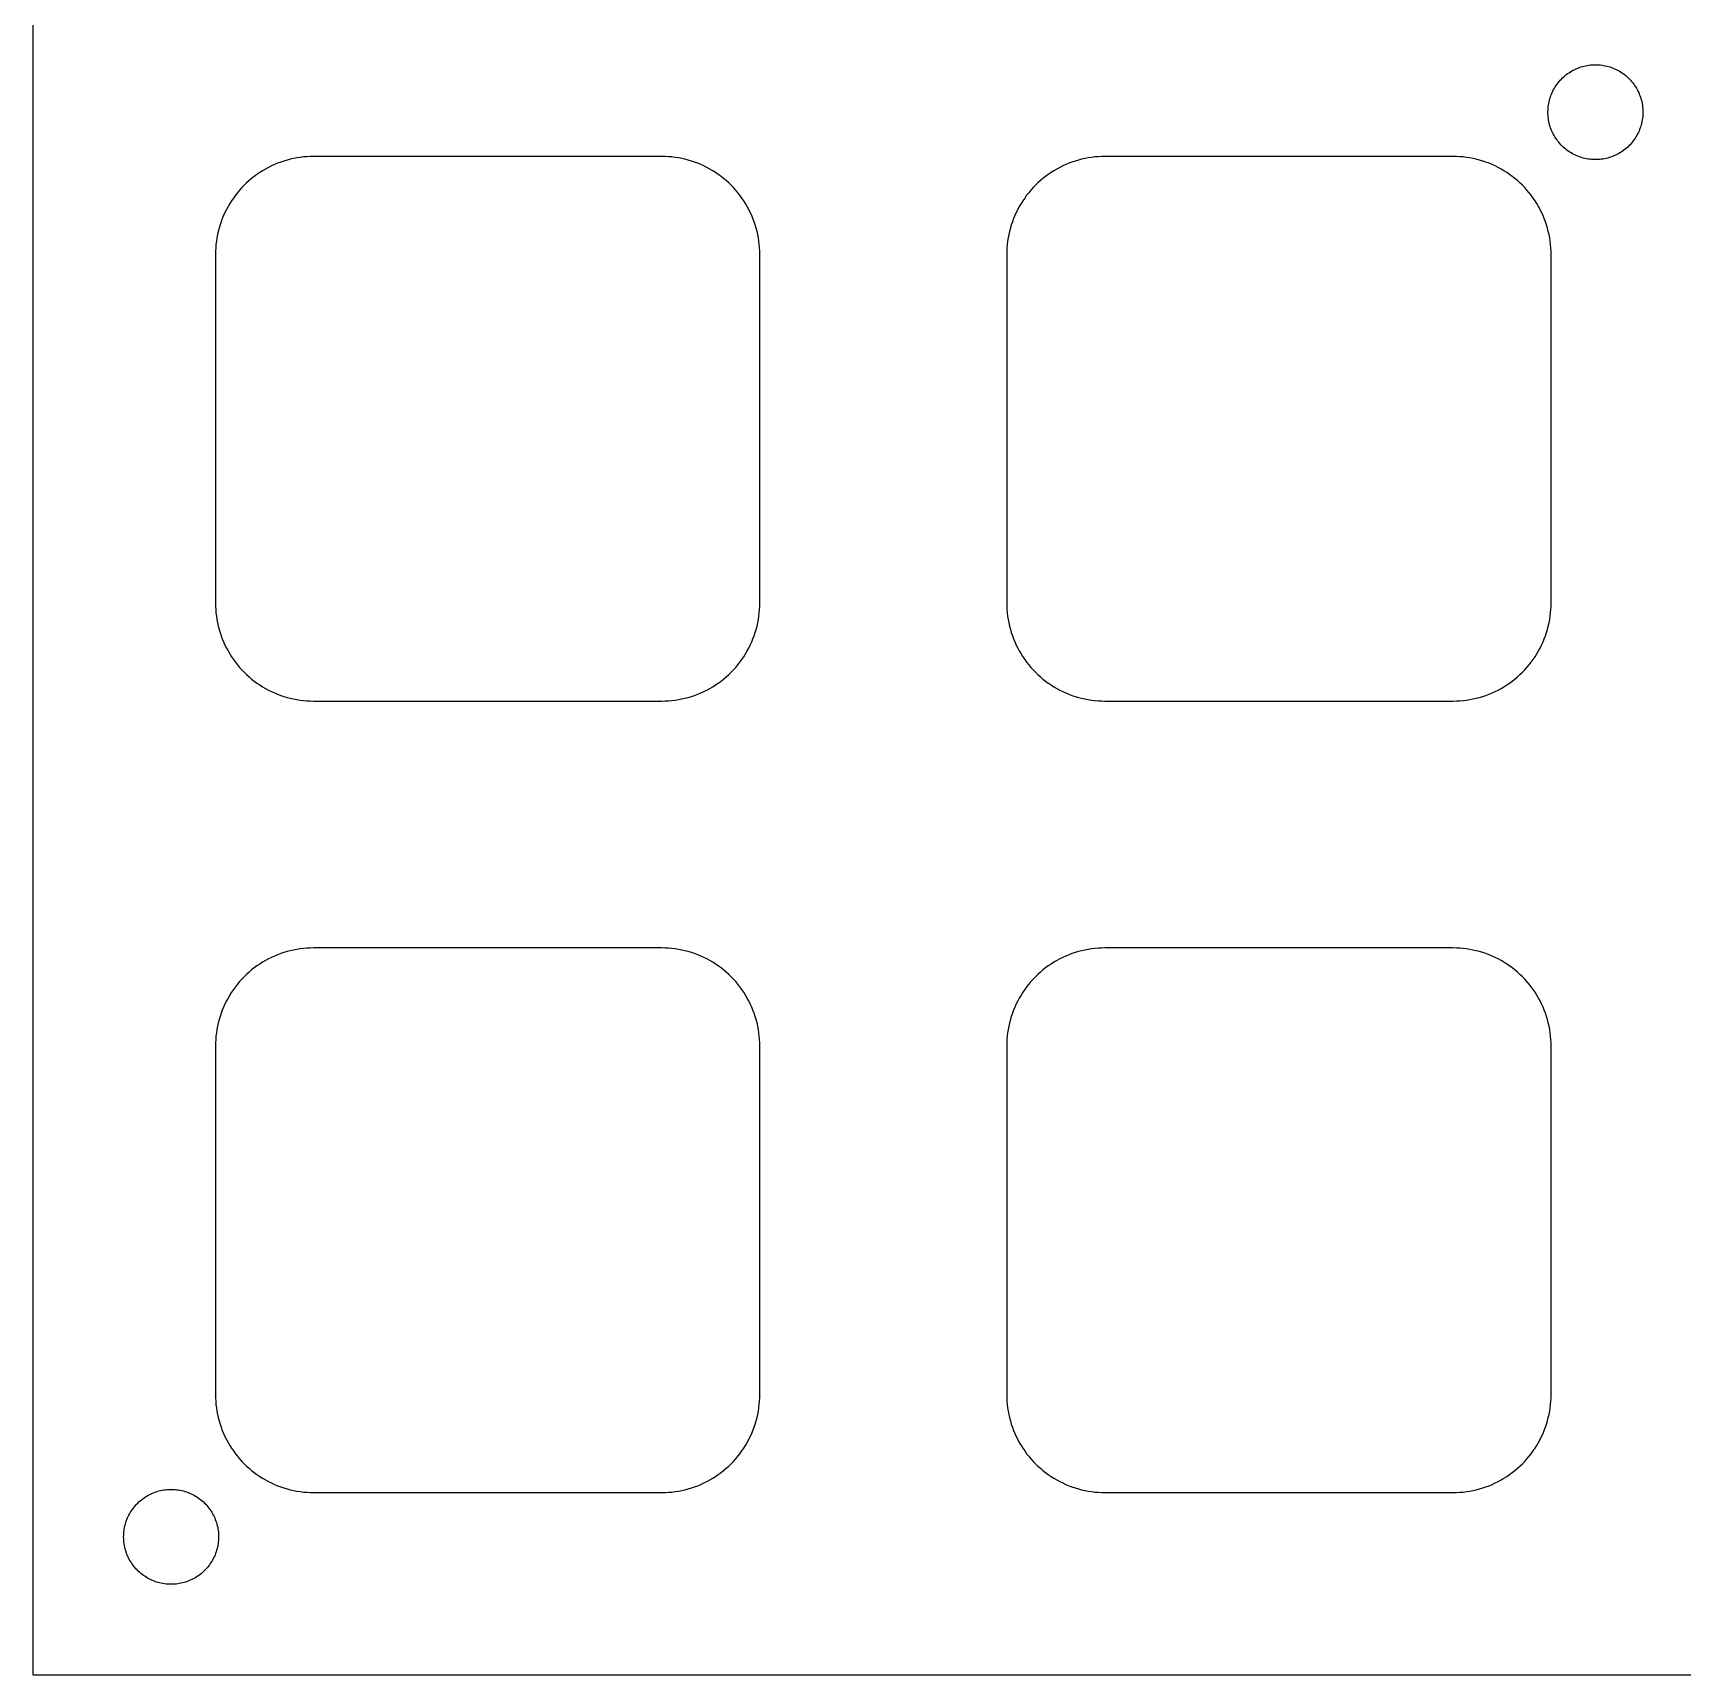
# Model space of a CAD drawing. Header units: millimetres. Extents: x -12 to 325, y -161 to 218.
# Drawn here: x -2.6 to 49.5, y -160.6 to -108.7 of the extents above; entities that cross this region are included whole.
import ezdxf

# ---------------------------------------------------------------- set-up
doc = ezdxf.new("R2010")
doc.units = ezdxf.units.MM
doc.header["$MEASUREMENT"] = 0
doc.layers.add('plot', color=12, linetype='Continuous', true_color=0xb80000)

msp = doc.modelspace()

# ---------------------------------------------------------------- linework, layer by layer
at = {"layer": 'plot'}
for points in [[(-2.635, -56.862), (-2.635, -160.59)], [(46.729, -109.726), (46.781, -109.727), (46.833, -109.729), (46.885, -109.734), (46.937, -109.74), (46.988, -109.748), (47.04, -109.758), (47.09, -109.77), (47.141, -109.783), (47.19, -109.798), (47.24, -109.815), (47.288, -109.834), (47.336, -109.854), (47.384, -109.876), (47.43, -109.9), (47.476, -109.925), (47.52, -109.951), (47.564, -109.98), (47.607, -110.009), (47.649, -110.04), (47.689, -110.073), (47.729, -110.107), (47.767, -110.142), (47.804, -110.179), (47.839, -110.217), (47.874, -110.256), (47.907, -110.296), (47.938, -110.338), (47.968, -110.38), (47.997, -110.424), (48.024, -110.468), (48.05, -110.514), (48.073, -110.56), (48.096, -110.607), (48.116, -110.655), (48.135, -110.703), (48.153, -110.752), (48.168, -110.802), (48.182, -110.852), (48.194, -110.903), (48.205, -110.954), (48.213, -111.005), (48.22, -111.057), (48.225, -111.109), (48.228, -111.161), (48.229, -111.213), (48.229, -111.265), (48.227, -111.317), (48.223, -111.369), (48.217, -111.421), (48.209, -111.472), (48.2, -111.523), (48.188, -111.574), (48.175, -111.625), (48.161, -111.674), (48.144, -111.724), (48.126, -111.773), (48.106, -111.821), (48.085, -111.868), (48.062, -111.915), (48.037, -111.961), (48.011, -112.006), (47.983, -112.05), (47.954, -112.093), (47.923, -112.135), (47.89, -112.176), (47.857, -112.215), (47.822, -112.254), (47.785, -112.291), (47.748, -112.327), (47.709, -112.362), (47.669, -112.395), (47.628, -112.427), (47.586, -112.457), (47.542, -112.486), (47.498, -112.514), (47.453, -112.54), (47.407, -112.564), (47.36, -112.587), (47.312, -112.608), (47.264, -112.627), (47.215, -112.645), (47.166, -112.661), (47.116, -112.675), (47.065, -112.688), (47.014, -112.699), (46.963, -112.708), (46.911, -112.715), (46.859, -112.72), (46.807, -112.724), (46.755, -112.726), (46.703, -112.726), (46.651, -112.724), (46.599, -112.72), (46.548, -112.715), (46.496, -112.708), (46.445, -112.699), (46.394, -112.688), (46.343, -112.675), (46.293, -112.661), (46.244, -112.645), (46.195, -112.627), (46.146, -112.608), (46.099, -112.587), (46.052, -112.564), (46.006, -112.54), (45.961, -112.514), (45.916, -112.486), (45.873, -112.457), (45.831, -112.427), (45.79, -112.395), (45.75, -112.362), (45.711, -112.327), (45.673, -112.291), (45.637, -112.254), (45.602, -112.215), (45.568, -112.176), (45.536, -112.135), (45.505, -112.093), (45.476, -112.05), (45.448, -112.006), (45.422, -111.961), (45.397, -111.915), (45.374, -111.868), (45.352, -111.821), (45.333, -111.773), (45.314, -111.724), (45.298, -111.674), (45.283, -111.625), (45.27, -111.574), (45.259, -111.523), (45.25, -111.472), (45.242, -111.421), (45.236, -111.369), (45.232, -111.317), (45.23, -111.265), (45.229, -111.213), (45.231, -111.161), (45.234, -111.109), (45.239, -111.057), (45.246, -111.005), (45.254, -110.954), (45.265, -110.903), (45.277, -110.852), (45.29, -110.802), (45.306, -110.752), (45.323, -110.703), (45.342, -110.655), (45.363, -110.607), (45.385, -110.56), (45.409, -110.514), (45.435, -110.468), (45.462, -110.424), (45.49, -110.38), (45.52, -110.338), (45.552, -110.296), (45.585, -110.256), (45.619, -110.217), (45.655, -110.179), (45.692, -110.142), (45.73, -110.107), (45.77, -110.073), (45.81, -110.04), (45.852, -110.009), (45.895, -109.98), (45.938, -109.951), (45.983, -109.925), (46.029, -109.9), (46.075, -109.876), (46.122, -109.854), (46.17, -109.834), (46.219, -109.815), (46.268, -109.798), (46.318, -109.783), (46.368, -109.77), (46.419, -109.758), (46.47, -109.748), (46.522, -109.74), (46.573, -109.734), (46.625, -109.729), (46.677, -109.727), (46.729, -109.726)], [(6.229, -112.626), (6.124, -112.628), (6.018, -112.633), (5.912, -112.642), (5.807, -112.655), (5.703, -112.671), (5.599, -112.691), (5.495, -112.714), (5.393, -112.741), (5.292, -112.771), (5.191, -112.805), (5.092, -112.842), (4.994, -112.882), (4.898, -112.926), (4.803, -112.973), (4.71, -113.024), (4.619, -113.077), (4.529, -113.134), (4.442, -113.193), (4.356, -113.256), (4.273, -113.321), (4.192, -113.389), (4.113, -113.46), (4.037, -113.534), (3.964, -113.61), (3.893, -113.689), (3.825, -113.769), (3.759, -113.853), (3.697, -113.938), (3.637, -114.026), (3.581, -114.115), (3.527, -114.207), (3.477, -114.3), (3.43, -114.394), (3.386, -114.491), (3.346, -114.589), (3.308, -114.688), (3.275, -114.788), (3.244, -114.889), (3.218, -114.992), (3.194, -115.095), (3.174, -115.199), (3.158, -115.304), (3.146, -115.409), (3.137, -115.514), (3.131, -115.62), (3.129, -115.726)], [(17.229, -112.626), (6.229, -112.626)], [(20.329, -115.726), (20.328, -115.62), (20.322, -115.514), (20.313, -115.409), (20.301, -115.304), (20.284, -115.199), (20.265, -115.095), (20.241, -114.992), (20.214, -114.889), (20.184, -114.788), (20.15, -114.688), (20.113, -114.589), (20.073, -114.491), (20.029, -114.394), (19.982, -114.3), (19.932, -114.207), (19.878, -114.115), (19.822, -114.026), (19.762, -113.938), (19.699, -113.853), (19.634, -113.769), (19.566, -113.689), (19.495, -113.61), (19.421, -113.534), (19.345, -113.46), (19.267, -113.389), (19.186, -113.321), (19.103, -113.256), (19.017, -113.193), (18.93, -113.134), (18.84, -113.077), (18.749, -113.024), (18.656, -112.973), (18.561, -112.926), (18.464, -112.882), (18.367, -112.842), (18.268, -112.805), (18.167, -112.771), (18.066, -112.741), (17.963, -112.714), (17.86, -112.691), (17.756, -112.671), (17.652, -112.655), (17.546, -112.642), (17.441, -112.633), (17.335, -112.628), (17.229, -112.626)], [(31.229, -112.626), (31.124, -112.628), (31.018, -112.633), (30.912, -112.642), (30.807, -112.655), (30.703, -112.671), (30.599, -112.691), (30.495, -112.714), (30.393, -112.741), (30.292, -112.771), (30.191, -112.805), (30.092, -112.842), (29.994, -112.882), (29.898, -112.926), (29.803, -112.973), (29.71, -113.024), (29.619, -113.077), (29.529, -113.134), (29.442, -113.193), (29.356, -113.256), (29.273, -113.321), (29.192, -113.389), (29.113, -113.46), (29.037, -113.534), (28.964, -113.61), (28.893, -113.689), (28.825, -113.769), (28.759, -113.853), (28.697, -113.938), (28.637, -114.026), (28.581, -114.115), (28.527, -114.207), (28.477, -114.3), (28.43, -114.394), (28.386, -114.491), (28.346, -114.589), (28.308, -114.688), (28.275, -114.788), (28.244, -114.889), (28.218, -114.992), (28.194, -115.095), (28.174, -115.199), (28.158, -115.304), (28.146, -115.409), (28.137, -115.514), (28.131, -115.62), (28.129, -115.726)], [(42.229, -112.626), (31.229, -112.626)], [(45.329, -115.726), (45.328, -115.62), (45.322, -115.514), (45.313, -115.409), (45.301, -115.304), (45.284, -115.199), (45.265, -115.095), (45.241, -114.992), (45.214, -114.889), (45.184, -114.788), (45.15, -114.688), (45.113, -114.589), (45.073, -114.491), (45.029, -114.394), (44.982, -114.3), (44.932, -114.207), (44.878, -114.115), (44.822, -114.026), (44.762, -113.938), (44.699, -113.853), (44.634, -113.769), (44.566, -113.689), (44.495, -113.61), (44.421, -113.534), (44.345, -113.46), (44.267, -113.389), (44.186, -113.321), (44.103, -113.256), (44.017, -113.193), (43.93, -113.134), (43.84, -113.077), (43.749, -113.024), (43.656, -112.973), (43.561, -112.926), (43.464, -112.882), (43.367, -112.842), (43.268, -112.805), (43.167, -112.771), (43.066, -112.741), (42.963, -112.714), (42.86, -112.691), (42.756, -112.671), (42.652, -112.655), (42.546, -112.642), (42.441, -112.633), (42.335, -112.628), (42.229, -112.626)], [(3.129, -115.726), (3.129, -126.726)], [(20.329, -126.726), (20.329, -115.726)], [(28.129, -115.726), (28.129, -126.726)], [(45.329, -126.726), (45.329, -115.726)], [(3.129, -126.726), (3.131, -126.832), (3.137, -126.937), (3.146, -127.043), (3.158, -127.148), (3.174, -127.253), (3.194, -127.357), (3.218, -127.46), (3.244, -127.562), (3.275, -127.664), (3.308, -127.764), (3.346, -127.863), (3.386, -127.961), (3.43, -128.057), (3.477, -128.152), (3.527, -128.245), (3.581, -128.337), (3.637, -128.426), (3.697, -128.514), (3.759, -128.599), (3.825, -128.682), (3.893, -128.763), (3.964, -128.842), (4.037, -128.918), (4.113, -128.991), (4.192, -129.062), (4.273, -129.131), (4.356, -129.196), (4.442, -129.258), (4.529, -129.318), (4.619, -129.375), (4.71, -129.428), (4.803, -129.478), (4.898, -129.525), (4.994, -129.569), (5.092, -129.61), (5.191, -129.647), (5.292, -129.681), (5.393, -129.711), (5.495, -129.738), (5.599, -129.761), (5.703, -129.781), (5.807, -129.797), (5.912, -129.81), (6.018, -129.819), (6.124, -129.824), (6.229, -129.826)], [(17.229, -129.826), (17.335, -129.824), (17.441, -129.819), (17.546, -129.81), (17.652, -129.797), (17.756, -129.781), (17.86, -129.761), (17.963, -129.738), (18.066, -129.711), (18.167, -129.681), (18.268, -129.647), (18.367, -129.61), (18.464, -129.569), (18.561, -129.525), (18.656, -129.478), (18.749, -129.428), (18.84, -129.375), (18.93, -129.318), (19.017, -129.258), (19.103, -129.196), (19.186, -129.131), (19.267, -129.062), (19.345, -128.991), (19.421, -128.918), (19.495, -128.842), (19.566, -128.763), (19.634, -128.682), (19.699, -128.599), (19.762, -128.514), (19.822, -128.426), (19.878, -128.337), (19.932, -128.245), (19.982, -128.152), (20.029, -128.057), (20.073, -127.961), (20.113, -127.863), (20.15, -127.764), (20.184, -127.664), (20.214, -127.562), (20.241, -127.46), (20.265, -127.357), (20.284, -127.253), (20.301, -127.148), (20.313, -127.043), (20.322, -126.937), (20.328, -126.832), (20.329, -126.726)], [(28.129, -126.726), (28.131, -126.832), (28.137, -126.937), (28.146, -127.043), (28.158, -127.148), (28.174, -127.253), (28.194, -127.357), (28.218, -127.46), (28.244, -127.562), (28.275, -127.664), (28.308, -127.764), (28.346, -127.863), (28.386, -127.961), (28.43, -128.057), (28.477, -128.152), (28.527, -128.245), (28.581, -128.337), (28.637, -128.426), (28.697, -128.514), (28.759, -128.599), (28.825, -128.682), (28.893, -128.763), (28.964, -128.842), (29.037, -128.918), (29.113, -128.991), (29.192, -129.062), (29.273, -129.131), (29.356, -129.196), (29.442, -129.258), (29.529, -129.318), (29.619, -129.375), (29.71, -129.428), (29.803, -129.478), (29.898, -129.525), (29.994, -129.569), (30.092, -129.61), (30.191, -129.647), (30.292, -129.681), (30.393, -129.711), (30.495, -129.738), (30.599, -129.761), (30.703, -129.781), (30.807, -129.797), (30.912, -129.81), (31.018, -129.819), (31.124, -129.824), (31.229, -129.826)], [(42.229, -129.826), (42.335, -129.824), (42.441, -129.819), (42.546, -129.81), (42.652, -129.797), (42.756, -129.781), (42.86, -129.761), (42.963, -129.738), (43.066, -129.711), (43.167, -129.681), (43.268, -129.647), (43.367, -129.61), (43.464, -129.569), (43.561, -129.525), (43.656, -129.478), (43.749, -129.428), (43.84, -129.375), (43.93, -129.318), (44.017, -129.258), (44.103, -129.196), (44.186, -129.131), (44.267, -129.062), (44.345, -128.991), (44.421, -128.918), (44.495, -128.842), (44.566, -128.763), (44.634, -128.682), (44.699, -128.599), (44.762, -128.514), (44.822, -128.426), (44.878, -128.337), (44.932, -128.245), (44.982, -128.152), (45.029, -128.057), (45.073, -127.961), (45.113, -127.863), (45.15, -127.764), (45.184, -127.664), (45.214, -127.562), (45.241, -127.46), (45.265, -127.357), (45.284, -127.253), (45.301, -127.148), (45.313, -127.043), (45.322, -126.937), (45.328, -126.832), (45.329, -126.726)], [(6.229, -129.826), (17.229, -129.826)], [(31.229, -129.826), (42.229, -129.826)], [(6.229, -137.626), (6.124, -137.628), (6.018, -137.633), (5.912, -137.642), (5.807, -137.655), (5.703, -137.671), (5.599, -137.691), (5.495, -137.714), (5.393, -137.741), (5.292, -137.771), (5.191, -137.805), (5.092, -137.842), (4.994, -137.882), (4.898, -137.926), (4.803, -137.973), (4.71, -138.024), (4.619, -138.077), (4.529, -138.134), (4.442, -138.193), (4.356, -138.256), (4.273, -138.321), (4.192, -138.389), (4.113, -138.46), (4.037, -138.534), (3.964, -138.61), (3.893, -138.689), (3.825, -138.769), (3.759, -138.853), (3.697, -138.938), (3.637, -139.026), (3.581, -139.115), (3.527, -139.207), (3.477, -139.3), (3.43, -139.394), (3.386, -139.491), (3.346, -139.589), (3.308, -139.688), (3.275, -139.788), (3.244, -139.889), (3.218, -139.992), (3.194, -140.095), (3.174, -140.199), (3.158, -140.304), (3.146, -140.409), (3.137, -140.514), (3.131, -140.62), (3.129, -140.726)], [(17.229, -137.626), (6.229, -137.626)], [(20.329, -140.726), (20.328, -140.62), (20.322, -140.514), (20.313, -140.409), (20.301, -140.304), (20.284, -140.199), (20.265, -140.095), (20.241, -139.992), (20.214, -139.889), (20.184, -139.788), (20.15, -139.688), (20.113, -139.589), (20.073, -139.491), (20.029, -139.394), (19.982, -139.3), (19.932, -139.207), (19.878, -139.115), (19.822, -139.026), (19.762, -138.938), (19.699, -138.853), (19.634, -138.769), (19.566, -138.689), (19.495, -138.61), (19.421, -138.534), (19.345, -138.46), (19.267, -138.389), (19.186, -138.321), (19.103, -138.256), (19.017, -138.193), (18.93, -138.134), (18.84, -138.077), (18.749, -138.024), (18.656, -137.973), (18.561, -137.926), (18.464, -137.882), (18.367, -137.842), (18.268, -137.805), (18.167, -137.771), (18.066, -137.741), (17.963, -137.714), (17.86, -137.691), (17.756, -137.671), (17.652, -137.655), (17.546, -137.642), (17.441, -137.633), (17.335, -137.628), (17.229, -137.626)], [(31.229, -137.626), (31.124, -137.628), (31.018, -137.633), (30.912, -137.642), (30.807, -137.655), (30.703, -137.671), (30.599, -137.691), (30.495, -137.714), (30.393, -137.741), (30.292, -137.771), (30.191, -137.805), (30.092, -137.842), (29.994, -137.882), (29.898, -137.926), (29.803, -137.973), (29.71, -138.024), (29.619, -138.077), (29.529, -138.134), (29.442, -138.193), (29.356, -138.256), (29.273, -138.321), (29.192, -138.389), (29.113, -138.46), (29.037, -138.534), (28.964, -138.61), (28.893, -138.689), (28.825, -138.769), (28.759, -138.853), (28.697, -138.938), (28.637, -139.026), (28.581, -139.115), (28.527, -139.207), (28.477, -139.3), (28.43, -139.394), (28.386, -139.491), (28.346, -139.589), (28.308, -139.688), (28.275, -139.788), (28.244, -139.889), (28.218, -139.992), (28.194, -140.095), (28.174, -140.199), (28.158, -140.304), (28.146, -140.409), (28.137, -140.514), (28.131, -140.62), (28.129, -140.726)], [(42.229, -137.626), (31.229, -137.626)], [(45.329, -140.726), (45.328, -140.62), (45.322, -140.514), (45.313, -140.409), (45.301, -140.304), (45.284, -140.199), (45.265, -140.095), (45.241, -139.992), (45.214, -139.889), (45.184, -139.788), (45.15, -139.688), (45.113, -139.589), (45.073, -139.491), (45.029, -139.394), (44.982, -139.3), (44.932, -139.207), (44.878, -139.115), (44.822, -139.026), (44.762, -138.938), (44.699, -138.853), (44.634, -138.769), (44.566, -138.689), (44.495, -138.61), (44.421, -138.534), (44.345, -138.46), (44.267, -138.389), (44.186, -138.321), (44.103, -138.256), (44.017, -138.193), (43.93, -138.134), (43.84, -138.077), (43.749, -138.024), (43.656, -137.973), (43.561, -137.926), (43.464, -137.882), (43.367, -137.842), (43.268, -137.805), (43.167, -137.771), (43.066, -137.741), (42.963, -137.714), (42.86, -137.691), (42.756, -137.671), (42.652, -137.655), (42.546, -137.642), (42.441, -137.633), (42.335, -137.628), (42.229, -137.626)], [(3.129, -140.726), (3.129, -151.726)], [(20.329, -151.726), (20.329, -140.726)], [(28.129, -140.726), (28.129, -151.726)], [(45.329, -151.726), (45.329, -140.726)], [(3.129, -151.726), (3.131, -151.832), (3.137, -151.937), (3.146, -152.043), (3.158, -152.148), (3.174, -152.253), (3.194, -152.357), (3.218, -152.46), (3.244, -152.562), (3.275, -152.664), (3.308, -152.764), (3.346, -152.863), (3.386, -152.961), (3.43, -153.057), (3.477, -153.152), (3.527, -153.245), (3.581, -153.337), (3.637, -153.426), (3.697, -153.514), (3.759, -153.599), (3.825, -153.682), (3.893, -153.763), (3.964, -153.842), (4.037, -153.918), (4.113, -153.991), (4.192, -154.062), (4.273, -154.131), (4.356, -154.196), (4.442, -154.258), (4.529, -154.318), (4.619, -154.375), (4.71, -154.428), (4.803, -154.478), (4.898, -154.525), (4.994, -154.569), (5.092, -154.61), (5.191, -154.647), (5.292, -154.681), (5.393, -154.711), (5.495, -154.738), (5.599, -154.761), (5.703, -154.781), (5.807, -154.797), (5.912, -154.81), (6.018, -154.819), (6.124, -154.824), (6.229, -154.826)], [(17.229, -154.826), (17.335, -154.824), (17.441, -154.819), (17.546, -154.81), (17.652, -154.797), (17.756, -154.781), (17.86, -154.761), (17.963, -154.738), (18.066, -154.711), (18.167, -154.681), (18.268, -154.647), (18.367, -154.61), (18.464, -154.569), (18.561, -154.525), (18.656, -154.478), (18.749, -154.428), (18.84, -154.375), (18.93, -154.318), (19.017, -154.258), (19.103, -154.196), (19.186, -154.131), (19.267, -154.062), (19.345, -153.991), (19.421, -153.918), (19.495, -153.842), (19.566, -153.763), (19.634, -153.682), (19.699, -153.599), (19.762, -153.514), (19.822, -153.426), (19.878, -153.337), (19.932, -153.245), (19.982, -153.152), (20.029, -153.057), (20.073, -152.961), (20.113, -152.863), (20.15, -152.764), (20.184, -152.664), (20.214, -152.562), (20.241, -152.46), (20.265, -152.357), (20.284, -152.253), (20.301, -152.148), (20.313, -152.043), (20.322, -151.937), (20.328, -151.832), (20.329, -151.726)], [(28.129, -151.726), (28.131, -151.832), (28.137, -151.937), (28.146, -152.043), (28.158, -152.148), (28.174, -152.253), (28.194, -152.357), (28.218, -152.46), (28.244, -152.562), (28.275, -152.664), (28.308, -152.764), (28.346, -152.863), (28.386, -152.961), (28.43, -153.057), (28.477, -153.152), (28.527, -153.245), (28.581, -153.337), (28.637, -153.426), (28.697, -153.514), (28.759, -153.599), (28.825, -153.682), (28.893, -153.763), (28.964, -153.842), (29.037, -153.918), (29.113, -153.991), (29.192, -154.062), (29.273, -154.131), (29.356, -154.196), (29.442, -154.258), (29.529, -154.318), (29.619, -154.375), (29.71, -154.428), (29.803, -154.478), (29.898, -154.525), (29.994, -154.569), (30.092, -154.61), (30.191, -154.647), (30.292, -154.681), (30.393, -154.711), (30.495, -154.738), (30.599, -154.761), (30.703, -154.781), (30.807, -154.797), (30.912, -154.81), (31.018, -154.819), (31.124, -154.824), (31.229, -154.826)], [(42.229, -154.826), (42.335, -154.824), (42.441, -154.819), (42.546, -154.81), (42.652, -154.797), (42.756, -154.781), (42.86, -154.761), (42.963, -154.738), (43.066, -154.711), (43.167, -154.681), (43.268, -154.647), (43.367, -154.61), (43.464, -154.569), (43.561, -154.525), (43.656, -154.478), (43.749, -154.428), (43.84, -154.375), (43.93, -154.318), (44.017, -154.258), (44.103, -154.196), (44.186, -154.131), (44.267, -154.062), (44.345, -153.991), (44.421, -153.918), (44.495, -153.842), (44.566, -153.763), (44.634, -153.682), (44.699, -153.599), (44.762, -153.514), (44.822, -153.426), (44.878, -153.337), (44.932, -153.245), (44.982, -153.152), (45.029, -153.057), (45.073, -152.961), (45.113, -152.863), (45.15, -152.764), (45.184, -152.664), (45.214, -152.562), (45.241, -152.46), (45.265, -152.357), (45.284, -152.253), (45.301, -152.148), (45.313, -152.043), (45.322, -151.937), (45.328, -151.832), (45.329, -151.726)], [(1.729, -157.726), (1.677, -157.725), (1.625, -157.722), (1.573, -157.718), (1.522, -157.711), (1.47, -157.703), (1.419, -157.693), (1.368, -157.682), (1.318, -157.668), (1.268, -157.653), (1.219, -157.636), (1.17, -157.618), (1.122, -157.598), (1.075, -157.576), (1.029, -157.552), (0.983, -157.527), (0.938, -157.5), (0.895, -157.472), (0.852, -157.442), (0.81, -157.411), (0.77, -157.379), (0.73, -157.345), (0.692, -157.309), (0.655, -157.273), (0.619, -157.235), (0.585, -157.196), (0.552, -157.155), (0.52, -157.114), (0.49, -157.071), (0.462, -157.028), (0.435, -156.983), (0.409, -156.938), (0.385, -156.892), (0.363, -156.845), (0.342, -156.797), (0.323, -156.748), (0.306, -156.699), (0.29, -156.65), (0.277, -156.599), (0.265, -156.549), (0.254, -156.498), (0.246, -156.446), (0.239, -156.395), (0.234, -156.343), (0.231, -156.291), (0.229, -156.239), (0.23, -156.187), (0.232, -156.135), (0.236, -156.083), (0.242, -156.031), (0.25, -155.98), (0.259, -155.928), (0.27, -155.878), (0.283, -155.827), (0.298, -155.777), (0.314, -155.728), (0.333, -155.679), (0.352, -155.631), (0.374, -155.583), (0.397, -155.537), (0.422, -155.491), (0.448, -155.446), (0.476, -155.402), (0.505, -155.359), (0.536, -155.317), (0.568, -155.276), (0.602, -155.236), (0.637, -155.198), (0.673, -155.161), (0.711, -155.125), (0.75, -155.09), (0.79, -155.057), (0.831, -155.025), (0.873, -154.994), (0.916, -154.965), (0.961, -154.938), (1.006, -154.912), (1.052, -154.888), (1.099, -154.865), (1.146, -154.844), (1.195, -154.824), (1.244, -154.807), (1.293, -154.791), (1.343, -154.776), (1.394, -154.764), (1.445, -154.753), (1.496, -154.744), (1.548, -154.737), (1.599, -154.731), (1.651, -154.728), (1.703, -154.726), (1.755, -154.726), (1.807, -154.728), (1.859, -154.731), (1.911, -154.737), (1.963, -154.744), (2.014, -154.753), (2.065, -154.764), (2.116, -154.776), (2.166, -154.791), (2.215, -154.807), (2.264, -154.824), (2.312, -154.844), (2.36, -154.865), (2.407, -154.888), (2.453, -154.912), (2.498, -154.938), (2.542, -154.965), (2.586, -154.994), (2.628, -155.025), (2.669, -155.057), (2.709, -155.09), (2.748, -155.125), (2.785, -155.161), (2.822, -155.198), (2.857, -155.236), (2.89, -155.276), (2.923, -155.317), (2.954, -155.359), (2.983, -155.402), (3.011, -155.446), (3.037, -155.491), (3.062, -155.537), (3.085, -155.583), (3.106, -155.631), (3.126, -155.679), (3.144, -155.728), (3.161, -155.777), (3.175, -155.827), (3.188, -155.878), (3.2, -155.928), (3.209, -155.98), (3.217, -156.031), (3.223, -156.083), (3.227, -156.135), (3.229, -156.187), (3.229, -156.239), (3.228, -156.291), (3.225, -156.343), (3.22, -156.395), (3.213, -156.446), (3.205, -156.498), (3.194, -156.549), (3.182, -156.599), (3.168, -156.65), (3.153, -156.699), (3.135, -156.748), (3.116, -156.797), (3.096, -156.845), (3.073, -156.892), (3.05, -156.938), (3.024, -156.983), (2.997, -157.028), (2.968, -157.071), (2.938, -157.114), (2.907, -157.155), (2.874, -157.196), (2.839, -157.235), (2.804, -157.273), (2.767, -157.309), (2.729, -157.345), (2.689, -157.379), (2.649, -157.411), (2.607, -157.442), (2.564, -157.472), (2.52, -157.5), (2.476, -157.527), (2.43, -157.552), (2.384, -157.576), (2.336, -157.598), (2.288, -157.618), (2.24, -157.636), (2.19, -157.653), (2.141, -157.668), (2.09, -157.682), (2.04, -157.693), (1.988, -157.703), (1.937, -157.711), (1.885, -157.718), (1.833, -157.722), (1.781, -157.725), (1.729, -157.726)], [(6.229, -154.826), (17.229, -154.826)], [(31.229, -154.826), (42.229, -154.826)], [(-2.635, -160.59), (101.093, -160.59)]]:
    msp.add_lwpolyline(points, dxfattribs=at)

doc.saveas('drawing.dxf')
